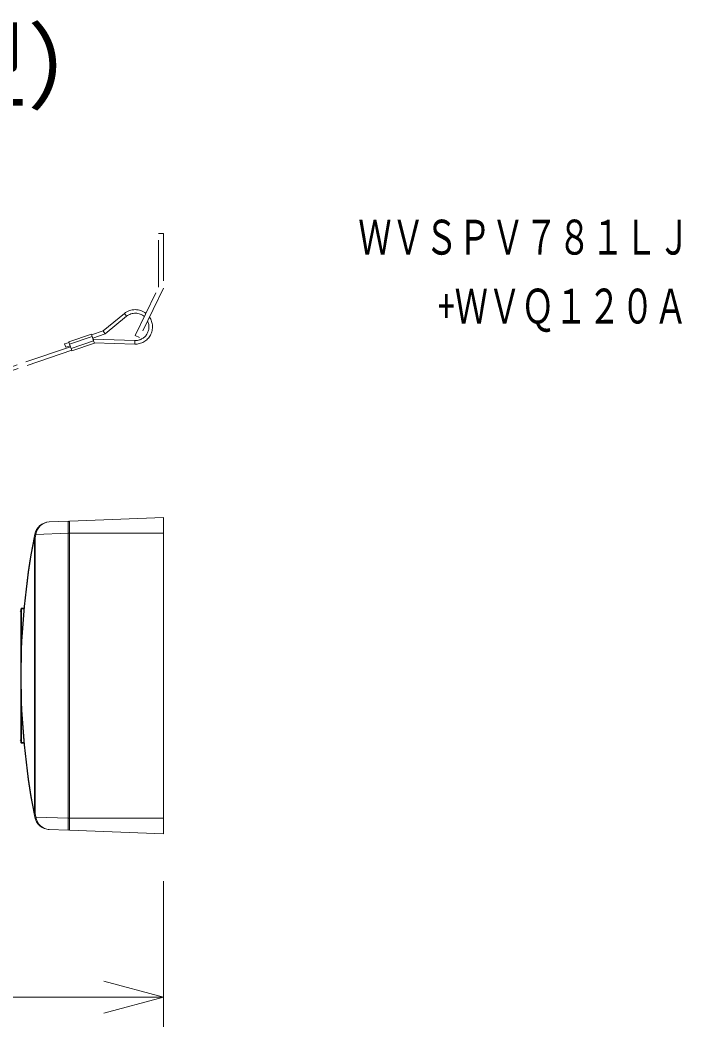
# Model space of a CAD drawing. Units: millimetres, scale not verified. Extents: x -63 to 62, y -56 to 57.
# Drawn here: x 32.21 to 60.07, y 14.45 to 56.81 of the extents above; entities that cross this region are included whole.
import ezdxf
from ezdxf.enums import TextEntityAlignment as Align

# ---------------------------------------------------------------- set-up
doc = ezdxf.new("R2010")
doc.units = ezdxf.units.MM
doc.header["$LTSCALE"] = 0.125
doc.linetypes.add('USER1', pattern=[4.7625, 3.175, -1.5875])
doc.linetypes.add('USER2', pattern=[31.75, 15.875, -3.175, 3.175, -3.175, 3.175, -3.175])
for name, color, linetype, lineweight in [('0-0_0', 7, 'Continuous', 20), ('0-4_SUNPO', 7, 'Continuous', 20), ('0-5_GAIKEI', 1, 'Continuous', 18)]:
    doc.layers.add(name, color=color, linetype=linetype, lineweight=lineweight)
doc.layers.add('0-1_MOJI1', color=7, linetype='Continuous')
doc.layers.add('0-3_TOUROKU', color=7, linetype='Continuous')
doc.styles.add('ＭＳ ゴシック', font='')
doc.styles.get('ＭＳ ゴシック').set_extended_font_data('MS Gothic')

# ---------------------------------------------------------------- blocks, each defined once
blk = doc.blocks.new('_Open30')
at = {"layer": '0-0_0'}
blk.add_line((0, 0), (-1, 0), dxfattribs=at)
blk.add_lwpolyline([(-1, 0.26795), (0, 0), (-1, -0.26795)], dxfattribs=at)
blk = doc.blocks.new('D6')
at = {"layer": '0-4_SUNPO'}
for p, q in [((60.7831, 208.5419), (60.7831, 201.9465)), ((102.74, 208.0715), (102.74, 201.9465)), ((63.2831, 203.1965), (100.24, 203.1965))]:
    blk.add_line(p, q, dxfattribs=at)
at = {"layer": '0-4_SUNPO', "xscale": 2.5, "yscale": 2.5, "rotation": 180}
blk.add_blockref('_Open30', (60.7831, 203.1965), dxfattribs=at)
at = {"layer": '0-4_SUNPO', "xscale": 2.5, "yscale": 2.5}
blk.add_blockref('_Open30', (102.74, 203.1965), dxfattribs=at)
at = {"layer": '0-4_SUNPO', "style": 'ＭＳ ゴシック'}
blk.add_text('420', height=1.833, dxfattribs=at).set_placement((79.8866, 203.8215), align=Align.BOTTOM_LEFT)

msp = doc.modelspace()

# ---------------------------------------------------------------- linework, layer by layer
at = {"layer": '0-5_GAIKEI', "linetype": 'USER2'}
for p, q in [((35.7099, 43.736), (36.5999, 44.463)), ((35.7837, 43.6026), (36.6948, 44.3468)), ((36.6473, 44.4049), (36.5999, 44.463)), ((36.6948, 44.3468), (36.6473, 44.4049)), ((35.2179, 43.5697), (35.7099, 43.736)), ((35.7099, 43.736), (35.7468, 43.6693)), ((35.7837, 43.6026), (35.7468, 43.6693)), ((34.081, 43.1855), (34.2705, 43.2496)), ((35.2099, 43.5934), (34.2625, 43.2732)), ((34.2625, 43.2732), (34.2945, 43.1785)), ((34.2945, 43.1785), (35.2419, 43.4987)), ((34.3585, 42.989), (35.3059, 43.3092)), ((35.2099, 43.5934), (35.2419, 43.4987)), ((35.2659, 43.4276), (35.7837, 43.6026)), ((35.2948, 43.3846), (35.2819, 43.3802)), ((37.0395, 43.3268), (35.2948, 43.3846)), ((35.2948, 43.3846), (35.3059, 43.3092)), ((37.0345, 43.1769), (35.3316, 43.2333)), ((37.037, 43.2518), (37.0345, 43.1769)), ((37.0395, 43.3268), (37.037, 43.2518)), ((34.1291, 43.0434), (34.3185, 43.1074))]:
    msp.add_line(p, q, dxfattribs=at)
at = {"layer": '0-5_GAIKEI', "color": 7}
for p, q in [((34.2395, 35.7246), (33.4318, 35.6938)), ((34.2395, 35.7246), (34.2395, 22.7246)), ((38.2395, 35.8746), (34.2876, 35.7264)), ((38.2395, 22.5746), (38.2395, 35.8746)), ((32.2395, 31.9591), (32.2395, 32.0299)), ((32.3716, 32.0617), (32.2689, 32.0599)), ((32.3715, 32.0614), (32.2689, 32.0596)), ((32.2395, 26.4193), (32.2395, 26.4902)), ((32.3715, 26.3877), (32.2689, 26.3895)), ((32.3716, 26.3875), (32.2689, 26.3893)), ((32.7976, 23.4135), (32.8252, 23.273)), ((33.4318, 22.7554), (34.2395, 22.7246)), ((38.2395, 22.5746), (34.2876, 22.7228))]:
    msp.add_line(p, q, dxfattribs=at)
at = {"layer": '0-5_GAIKEI'}
for p, q in [((33.4318, 35.6938), (33.8395, 35.7093)), ((34.2395, 35.7246), (33.8395, 35.7093)), ((34.2876, 35.7264), (34.2876, 22.7228)), ((32.873, 35.1664), (32.8252, 35.1762)), ((32.873, 35.1664), (32.8455, 35.0261)), ((32.8743, 35.1726), (32.873, 35.1664)), ((34.2395, 35.2247), (32.8743, 35.1726)), ((34.2395, 35.2246), (38.2395, 35.2246)), ((32.8113, 35.0261), (32.8113, 23.423)), ((32.8113, 35.0261), (32.8455, 35.0261)), ((32.8455, 35.0261), (32.8455, 23.423)), ((32.2395, 29.2358), (32.2395, 31.9591)), ((32.2689, 32.0599), (32.2689, 32.0375)), ((32.3695, 32.0392), (32.2689, 32.0375)), ((32.2395, 30.458), (32.2644, 30.458)), ((32.2395, 26.4902), (32.2395, 29.2133)), ((32.2395, 27.9912), (32.2644, 27.9912)), ((32.2689, 26.3893), (32.2689, 26.4117)), ((32.3695, 26.41), (32.2689, 26.4117)), ((32.8455, 23.423), (32.7976, 23.4135)), ((32.8113, 23.423), (32.8455, 23.423)), ((32.8455, 23.423), (32.873, 23.2827)), ((32.873, 23.2827), (32.8252, 23.273)), ((32.8252, 23.273), (32.8266, 23.2663)), ((32.873, 23.2827), (32.8743, 23.2765)), ((32.8743, 23.2765), (34.2395, 23.2245)), ((38.2395, 23.2246), (34.2876, 23.2246))]:
    msp.add_line(p, q, dxfattribs=at)
at = {"layer": '0-5_GAIKEI', "linetype": 'USER1'}
msp.add_line((34.2395, 23.2246), (34.2876, 23.2246), dxfattribs=at)
at = {"layer": '0-5_GAIKEI', "linetype": 'USER2'}
for points in [[(37.2384, 43.4539), (37.0584, 43.5409), (38.0395, 45.5704), (38.0395, 47.8246), (38.2395, 47.8246)], [(38.2395, 47.8246), (38.2395, 45.5246), (37.2384, 43.4539)], [(34.2945, 43.1785), (34.3585, 42.989), (34.3906, 42.8943), (35.3379, 43.2145)], [(35.2419, 43.4987), (35.3059, 43.3092), (35.3379, 43.2145)], [(34.3345, 43.0601), (30.5931, 41.7956), (29.8263, 41.398), (29.1651, 40.8174), (28.5673, 40.1271), (27.9905, 39.4001), (27.3927, 38.7097), (26.7315, 38.1291), (25.9647, 37.7315), (23.7356, 36.9782)], [(34.3826, 42.918), (30.6411, 41.6535), (29.8743, 41.2559), (29.2131, 40.6753), (28.6153, 39.985), (28.0385, 39.258), (27.4407, 38.5676), (26.7795, 37.987), (26.0127, 37.5894), (23.7774, 36.834)], [(34.1291, 43.0434), (34.105, 43.1145), (34.081, 43.1855)]]:
    msp.add_lwpolyline(points, dxfattribs=at)
at = {"layer": '0-5_GAIKEI', "color": 7}
msp.add_lwpolyline([(32.8266, 35.1829), (32.8252, 35.1762), (32.7976, 35.0357)], dxfattribs=at)
at = {"layer": '0-5_GAIKEI', "linetype": 'USER2'}
for radius, start, end in [(0.725, 51.7103, 129.24296), (0.575, 48.37613, 129.24296), (0.725, 268.10275, 34.71956), (0.575, 268.10276, 25.84683)]:
    msp.add_arc((37.0585, 43.9015), radius, start, end, dxfattribs=at)
at = {"layer": '0-5_GAIKEI', "color": 7}
for centre, radius, start, end in [((33.4564, 35.0508), 0.6435, 92.18432, 168.75861), ((34.2895, 35.6764), 0.05, 92.14772, 180.00001), ((62.7695, 29.2246), 30.53, 169.0274, 190.9726), ((32.2095, 31.9591), 0.03, 270.99999, 0), ((32.2695, 32.0299), 0.03, 91.00015, 179.99999), ((32.2095, 26.4901), 0.03, 360, 89.00001), ((32.2695, 26.4193), 0.03, 180.00001, 268.99985), ((33.4564, 23.3984), 0.6435, 191.8503, 264.54681), ((33.4563, 23.3983), 0.6434, 264.54648, 267.816), ((34.2895, 22.7727), 0.05, 179.99999, 267.85241)]:
    msp.add_arc(centre, radius, start, end, dxfattribs=at)
at = {"layer": '0-5_GAIKEI'}
for centre, radius, start, end in [((33.4191, 37.8369), 2.7193, 257.41459, 258.44233), ((62.7341, 29.2246), 30.48, 169.0274, 190.9726), ((1327.1041, 31.3837), 1294.8354, 179.97107, 180.03622), ((1327.1028, 27.0655), 1294.8341, 179.96378, 180.02893), ((33.4191, 20.6123), 2.7193, 101.5577, 102.58545)]:
    msp.add_arc(centre, radius, start, end, dxfattribs=at)
for centre, major_axis, ratio, start_param, end_param in [((33.4569, 35.0354), (0.0249, -0.6584), 0.902574, 3.1418719, 4.4684425), ((32.8467, 35.0261), (0.0491, -0.0095), 0.186983, 3.1415926, 3.9451097), ((32.8467, 35.0261), (-0.0491, 0.0095), 0.004758, 6.2831853, 7.8294439), ((32.2695, 32.0075), (-0.03, 0), 0.999845, 4.7298423, 6.2831853), ((32.2695, 26.4417), (-0.03, 0), 0.999845, 6.2831853, 7.8365283), ((32.8467, 23.423), (0.0491, 0.0095), 0.186977, 2.3380911, 3.1415932), ((33.4569, 23.4138), (-0.0249, -0.6584), 0.902574, 4.956321, 6.2828949)]:
    msp.add_ellipse(centre, major_axis=major_axis, ratio=ratio, start_param=start_param, end_param=end_param, dxfattribs=at)
at = {"layer": '0-5_GAIKEI', "color": 7}
for centre, start_param, end_param in [((32.2695, 32.0296), 4.7298423, 6.2831853), ((32.2695, 26.4195), 0, 1.553343)]:
    msp.add_ellipse(centre, major_axis=(-0.03, 0), ratio=0.999845, start_param=start_param, end_param=end_param, dxfattribs=at)

# ---------------------------------------------------------------- block references
at = {"layer": '0-4_SUNPO'}
msp.add_blockref('D6', (-64.5005, -187.4969), dxfattribs=at)

# ---------------------------------------------------------------- texts
at = {"layer": '0-1_MOJI1', "style": 'ＭＳ ゴシック'}
msp.add_text('４Ｋ屋外ネットワークカメラ（壁付型）', height=2.933, dxfattribs=at).set_placement((-35.5005, 52.5031), align=Align.BOTTOM_LEFT)
at = {"layer": '0-3_TOUROKU', "style": 'ＭＳ ゴシック', "width": 0.7}
for s, p in [('ＷＶＳＰＶ７８１ＬＪ', (46.4461, 46.5031)), ('+ＷＶＱ１２０Ａ', (49.8061, 43.6031))]:
    msp.add_text(s, height=1.466, dxfattribs=at).set_placement(p, align=Align.BOTTOM_LEFT)

doc.saveas('drawing.dxf')
